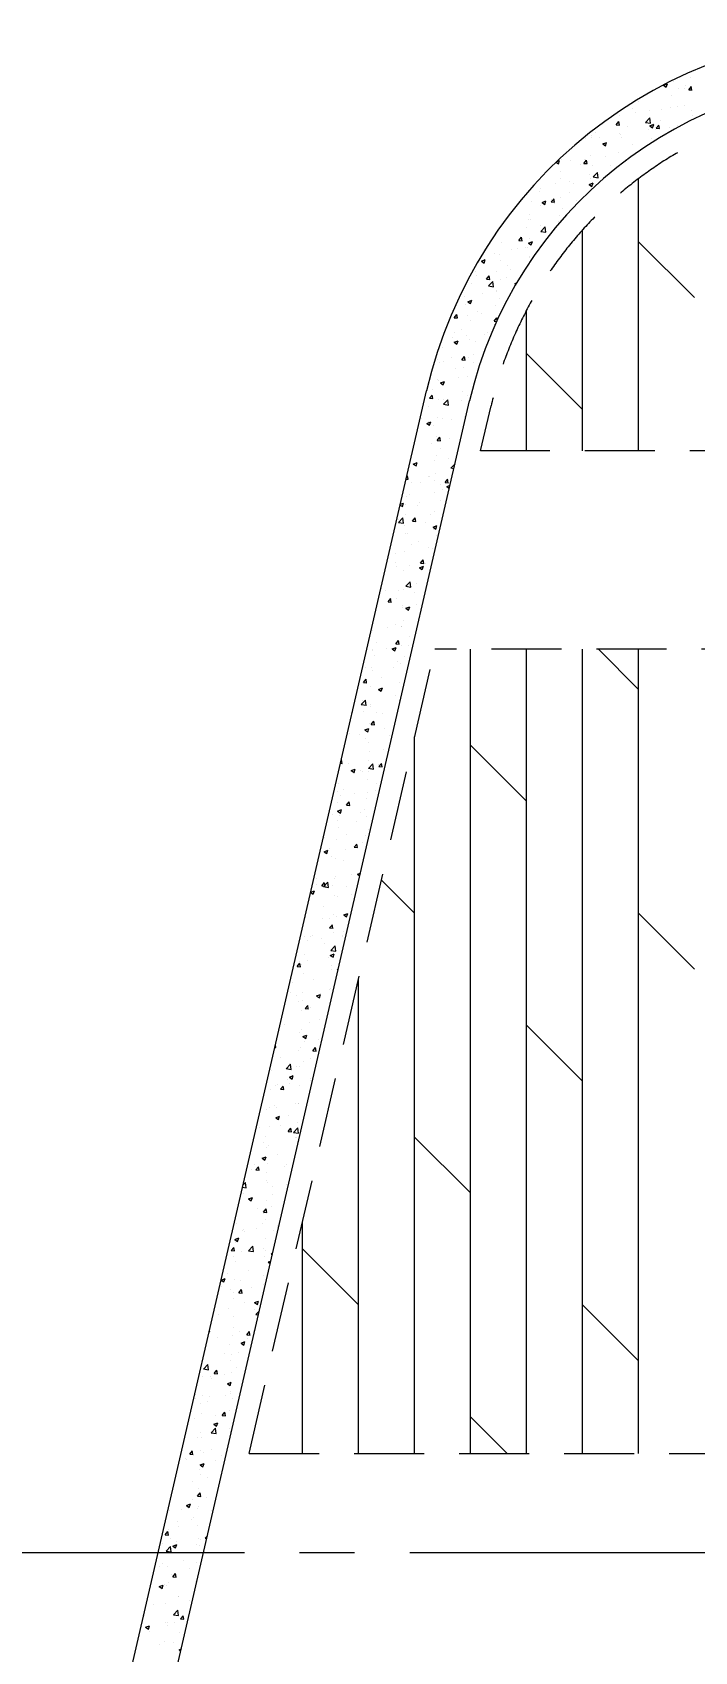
# Model space of a CAD drawing. Header units: millimetres. Extents: x 115500 to 206800, y -6300 to 53700.
# Drawn here: x 123489 to 126492, y 38050 to 45400 of the extents above; entities that cross this region are included whole.
import ezdxf

# ---------------------------------------------------------------- set-up
doc = ezdxf.new("R2010")
doc.units = ezdxf.units.MM
doc.linetypes.add('HIDDEN2', pattern=[4.7625, 3.175, -1.5875])
doc.linetypes.add('HT_Grid$0$CENTER2', pattern=[1.125, 0.75, -0.125, 0.125, -0.125])
doc.layers.get('Defpoints').update_dxf_attribs({"color": 151, "lineweight": 9})
for name, color, linetype, lineweight in [('HT_Dim Grid$0$NDC_S_DIM', 1, 'Continuous', 15), ('HT_Grid$0$NDC_S_AXIS', 5, 'HT_Grid$0$CENTER2', 13), ('NDC_S_BEAM', 3, 'HIDDEN2', 20), ('NDC_S_HATCH MATERIAL', 8, 'Continuous', 13), ('NDC_S_SLAB', 2, 'Continuous', 20)]:
    doc.layers.add(name, color=color, linetype=linetype, lineweight=lineweight)
doc.styles.add('HT_Dim Grid$0$NDC_DIM', font='', dxfattribs={"width": 0.75})
doc.styles.get('HT_Dim Grid$0$NDC_DIM').set_extended_font_data('Dotum')
doc.dimstyles.new('HT_Dim Grid$0$NDC_dim_150', dxfattribs={"dimscale": 150, "dimtxt": 2.5, "dimasz": 1.5, "dimexe": 1.5, "dimexo": 2.5, "dimgap": 1, "dimtad": 1, "dimdec": 0, "dimzin": 0, "dimdsep": 46, "dimtxsty": 'HT_Dim Grid$0$NDC_DIM', "dimblk": 'HT_Dim Grid$0$DIMMARK', "dimcen": 0.09, "dimdle": 1.2, "dimclrd": 1, "dimclre": 1, "dimclrt": 3, "dimadec": 0, "dimazin": 0, "dimtfac": 1, "dimtdec": 0, "dimtix": 1, "dimtofl": 0, "dimtmove": 0, "dimatfit": 3, "dimfxl": 8, "dimfxlon": 1, "dimtolj": 1, "dimtzin": 0, "dimarcsym": 0})

# ---------------------------------------------------------------- blocks, each defined once
blk = doc.blocks.new('HT_Dim Grid$0$DIMMARK')
at = {"layer": 'HT_Dim Grid$0$NDC_S_DIM', "color": 1}
blk.add_line((-1.5, 0), (1, 0), dxfattribs=at)
at = {"layer": 'HT_Dim Grid$0$NDC_S_DIM', "color": 2, "const_width": 0.1}
blk.add_lwpolyline([(-0.424, -0.424), (0.424, 0.424)], dxfattribs=at)
blk = doc.blocks.new('*D50')
at = {"layer": 'Defpoints', "color": 0, "ltscale": 200, "transparency": 16777216}
for p in [(117900, 38500), (130700, 38500), (130700, 8900)]:
    blk.add_point(p, dxfattribs=at)
at = {"layer": 'HT_Dim Grid$0$NDC_S_DIM', "color": 1, "lineweight": -2, "ltscale": 200, "transparency": 16777216}
for p, q in [((119100, 38500), (117675, 38500)), ((117900, 9125), (117900, 38275)), ((119100, 8900), (117675, 8900))]:
    blk.add_line(p, q, dxfattribs=at)
at = {"layer": 'HT_Dim Grid$0$NDC_S_DIM', "color": 1, "lineweight": -2, "ltscale": 200, "transparency": 16777216, "xscale": 225, "yscale": 225, "zscale": 225}
for p, rotation in [((117900, 38500), 90), ((117900, 8900), 270)]:
    blk.add_blockref('HT_Dim Grid$0$DIMMARK', p, dxfattribs=dict(at, rotation=rotation))
at = {"layer": 'HT_Dim Grid$0$NDC_S_DIM', "color": 3, "ltscale": 200, "transparency": 16777216, "insert": (117562.2, 23700), "char_height": 375, "attachment_point": 5, "rotation": 90, "style": 'HT_Dim Grid$0$NDC_DIM'}
blk.add_mtext('\\A1;29600', dxfattribs=at)
blk = doc.blocks.new('*D71')
at = {"layer": 'Defpoints', "color": 0, "ltscale": 200, "transparency": 16777216}
for p in [(119100, 38500), (130700, 38500), (130700, 28200)]:
    blk.add_point(p, dxfattribs=at)
at = {"layer": 'HT_Dim Grid$0$NDC_S_DIM', "color": 1, "lineweight": -2, "ltscale": 200, "transparency": 16777216}
for p, q in [((120300, 38500), (118875, 38500)), ((119100, 28425), (119100, 38275)), ((120300, 28200), (118875, 28200))]:
    blk.add_line(p, q, dxfattribs=at)
at = {"layer": 'HT_Dim Grid$0$NDC_S_DIM', "color": 1, "lineweight": -2, "ltscale": 200, "transparency": 16777216, "xscale": 225, "yscale": 225, "zscale": 225}
for p, rotation in [((119100, 38500), 90), ((119100, 28200), 270)]:
    blk.add_blockref('HT_Dim Grid$0$DIMMARK', p, dxfattribs=dict(at, rotation=rotation))
at = {"layer": 'HT_Dim Grid$0$NDC_S_DIM', "color": 3, "ltscale": 200, "transparency": 16777216, "insert": (118762.2, 33350), "char_height": 375, "attachment_point": 5, "rotation": 90, "style": 'HT_Dim Grid$0$NDC_DIM'}
blk.add_mtext('\\A1;10300', dxfattribs=at)

msp = doc.modelspace()

# ---------------------------------------------------------------- linework, layer by layer
at = {"layer": 'HT_Grid$0$NDC_S_AXIS', "ltscale": 2000}
msp.add_line((120700, 38500), (201600, 38500), dxfattribs=at)
at = {"layer": 'NDC_S_BEAM', "ltscale": 100}
for p, q in [((125521.4, 43500), (125568.8, 43704.9)), ((129168.5, 43500), (125521.4, 43500)), ((124471, 38950), (125313.7, 42600)), ((127793.8, 42600), (125313.7, 42600)), ((124471, 38950), (126924.9, 38950))]:
    msp.add_line(p, q, dxfattribs=at)
msp.add_arc((127322.6, 43300), 1800, 90, 167, dxfattribs=at)
at = {"layer": 'NDC_S_HATCH MATERIAL', "linetype": 'Continuous', "ltscale": 100}
for p, q in [((126350.6, 45160.1), (126368.4, 45166.9)), ((126350.6, 45160), (126363.2, 45151.4)), ((126363.2, 45151.4), (126368.4, 45166.8)), ((126394.6, 45178.1), (126394.6, 45178.1)), ((126419, 45145.9), (126419, 45145.9)), ((126448.1, 45144), (126448.1, 45144)), ((126449.5, 45159.1), (126449.5, 45159.1)), ((126465.1, 45139.8), (126477.3, 45154.4)), ((126465.1, 45139.8), (126480.3, 45138.5)), ((126474.9, 45193.8), (126474.9, 45193.8)), ((126480, 45138.4), (126477.1, 45154.3)), ((126239.5, 45087.1), (126239.5, 45087.1)), ((126382.7, 45058.9), (126382.7, 45058.9)), ((126387.7, 45112.6), (126387.7, 45112.6)), ((126415.9, 45061.4), (126415.9, 45061.4)), ((126446.3, 45067.3), (126446.3, 45067.3)), ((126126.1, 45025.1), (126126.1, 45025.1)), ((126136, 44980.6), (126148.2, 44995.2)), ((126150.9, 44979.2), (126148, 44995.2)), ((126153.6, 45024.5), (126153.6, 45024.5)), ((126208.5, 45054.8), (126208.5, 45054.8)), ((126222.3, 45037.8), (126222.3, 45037.8)), ((126268.8, 44991.2), (126288.6, 45011.8)), ((126268.8, 44991.3), (126291.4, 44987.8)), ((126285.5, 45043.5), (126285.5, 45043.5)), ((126291.4, 44987.7), (126288.6, 45011.8)), ((126288.8, 44975.9), (126306.6, 44982.7)), ((126301.4, 44967.3), (126306.6, 44982.6)), ((126336.5, 44998.3), (126336.5, 44998.3)), ((126344.1, 45049), (126344.1, 45049)), ((126479.6, 45043.3), (126479.6, 45043.3)), ((126484.7, 45023.7), (126484.7, 45023.7)), ((125995.7, 44916.6), (125995.7, 44916.6)), ((126022.2, 44923.6), (126022.2, 44923.6)), ((126023.4, 44930.7), (126023.4, 44930.7)), ((126040.3, 44947.4), (126040.3, 44947.4)), ((126059.2, 44924.9), (126059.2, 44924.9)), ((126136, 44980.6), (126151.1, 44979.3)), ((126150.5, 44939.9), (126150.5, 44939.9)), ((126155.4, 44937.6), (126155.4, 44937.6)), ((126159, 44925), (126159, 44925)), ((126188.4, 44972.8), (126188.4, 44972.8)), ((126282.4, 44958.9), (126282.4, 44958.9)), ((126288.8, 44975.8), (126301.4, 44967.3)), ((126294.6, 44919.2), (126294.6, 44919.2)), ((126315.9, 44958.7), (126315.9, 44958.7)), ((126318.1, 44964.7), (126330.4, 44979.3)), ((126318.1, 44964.7), (126333.3, 44963.4)), ((126333.1, 44963.3), (126330.1, 44979.2)), ((126379.4, 44967.1), (126379.4, 44967.1)), ((126412.8, 44976.8), (126412.8, 44976.8)), ((126019.1, 44839.1), (126019.1, 44839.1)), ((126075.4, 44893.9), (126093.2, 44900.8)), ((126075.4, 44893.9), (126088, 44885.3)), ((126077, 44896.6), (126077, 44896.6)), ((126088, 44885.3), (126093.1, 44900.7)), ((126088.6, 44837.4), (126088.6, 44837.4)), ((126147.4, 44855.3), (126147.4, 44855.3)), ((126212.6, 44890.8), (126212.6, 44890.8)), ((125863.9, 44810.6), (125874.6, 44803.4)), ((125867.5, 44814.1), (125879.8, 44818.8)), ((125874.6, 44803.4), (125879.7, 44818.8)), ((125881.7, 44770.4), (125881.7, 44770.4)), ((125888.7, 44821.2), (125888.7, 44821.2)), ((125928.8, 44816.4), (125928.8, 44816.4)), ((125972.9, 44801.6), (125972.9, 44801.6)), ((125989, 44805.5), (126001.3, 44820.1)), ((125989, 44805.5), (126004.2, 44804.2)), ((125992.4, 44824.7), (125992.4, 44824.7)), ((126004, 44804.1), (126001, 44820)), ((126029.8, 44795.9), (126029.8, 44795.9)), ((126031.4, 44743.8), (126051.2, 44764.4)), ((126054, 44740.3), (126051.2, 44764.4)), ((126108.5, 44795.9), (126108.5, 44795.9)), ((126177.9, 44821.3), (126177.9, 44821.3)), ((125794.4, 44689.2), (125794.4, 44689.2)), ((125862, 44716.2), (125862, 44716.2)), ((125885.6, 44736.6), (125885.6, 44736.6)), ((125925.6, 44724.6), (125925.6, 44724.6)), ((125942.5, 44714.7), (125942.5, 44714.7)), ((126013.6, 44709.8), (126031.4, 44716.6)), ((126013.6, 44709.7), (126026.2, 44701.1)), ((126016, 44754.5), (126016, 44754.5)), ((126021.8, 44737.2), (126021.8, 44737.2)), ((126026.2, 44701.1), (126031.3, 44716.5)), ((126031.4, 44743.9), (126054, 44740.4)), ((126238, 43500), (126238, 44736.5)), ((125750.6, 44633), (125750.6, 44633)), ((125787.8, 44677.5), (125787.8, 44677.5)), ((125795.2, 44616), (125795.2, 44616)), ((125800.1, 44627.7), (125812.8, 44619.2)), ((125800.2, 44627.8), (125818, 44634.7)), ((125812.8, 44619.2), (125817.9, 44634.6)), ((125841.4, 44643.4), (125841.4, 44643.4)), ((125842.1, 44630.4), (125854.3, 44645)), ((125842.1, 44630.4), (125857.3, 44629.1)), ((125857, 44629), (125854.1, 44644.9)), ((125858.8, 44624.4), (125858.8, 44624.4)), ((125882.5, 44652.1), (125882.5, 44652.1)), ((125923.4, 44671.8), (125923.4, 44671.8)), ((125955, 44637.1), (125955, 44637.1)), ((125737.3, 44548.4), (125737.3, 44548.4)), ((125743.3, 44574.9), (125743.3, 44574.9)), ((125747.5, 44548.5), (125747.5, 44548.5)), ((125872.9, 44542.7), (125872.9, 44542.7)), ((125879.4, 44567.5), (125879.4, 44567.5)), ((125891.4, 44600.3), (125891.4, 44600.3)), ((125695.1, 44455.3), (125707.4, 44469.9)), ((125710.1, 44453.9), (125707.1, 44469.8)), ((125728.4, 44515.8), (125728.4, 44515.8)), ((125792, 44524.2), (125792, 44524.2)), ((125794, 44496.4), (125813.8, 44517)), ((125794, 44496.5), (125816.6, 44493)), ((125816.6, 44492.9), (125813.8, 44517)), ((125984, 43500), (125984, 44503.4)), ((125552.2, 44424.3), (125552.2, 44424.3)), ((125584.7, 44397.9), (125584.7, 44397.9)), ((125616.1, 44447.7), (125616.1, 44447.7)), ((125661.6, 44415.7), (125661.6, 44415.7)), ((125687.8, 44418.6), (125687.8, 44418.6)), ((125695.1, 44455.3), (125710.3, 44453.9)), ((125725.1, 44424), (125725.1, 44424)), ((125732.8, 44423.4), (125732.8, 44423.4)), ((125738.3, 44443.6), (125751, 44435)), ((125738.4, 44443.6), (125756.2, 44450.5)), ((125744.4, 44463.9), (125744.4, 44463.9)), ((125751, 44435), (125756.1, 44450.4)), ((126491.9, 44195.9), (126237.9, 44449.9)), ((125524.9, 44361.6), (125537.6, 44353.1)), ((125525, 44361.7), (125542.7, 44368.5)), ((125537.6, 44353.1), (125542.7, 44368.5)), ((125605.8, 44390.2), (125605.8, 44390.2)), ((125613, 44363.1), (125613, 44363.1)), ((125645.5, 44342.2), (125645.5, 44342.2)), ((125658.3, 44323.8), (125658.3, 44323.8)), ((125741.3, 44379.4), (125741.3, 44379.4)), ((125741.4, 44384.5), (125741.4, 44384.5)), ((125479.5, 44260.7), (125479.5, 44260.7)), ((125497.4, 44316.7), (125497.4, 44316.7)), ((125501.7, 44295.2), (125501.7, 44295.2)), ((125548.2, 44280.2), (125560.4, 44294.7)), ((125548.2, 44280.1), (125563.4, 44278.8)), ((125556.6, 44249), (125576.4, 44269.6)), ((125556.6, 44249), (125579.2, 44245.5)), ((125563.1, 44278.8), (125560.2, 44294.7)), ((125579.2, 44245.4), (125576.4, 44269.6)), ((125594.7, 44315.5), (125594.7, 44315.5)), ((125609.9, 44278.6), (125609.9, 44278.6)), ((125637.3, 44289.5), (125637.3, 44289.5)), ((125676.5, 44259.4), (125680.9, 44256.4)), ((125676.6, 44259.5), (125684.4, 44262.5)), ((125446.3, 44202.4), (125446.3, 44202.4)), ((125463.1, 44177.4), (125475.8, 44168.9)), ((125463.2, 44177.5), (125480.9, 44184.4)), ((125475.8, 44168.9), (125480.9, 44184.3)), ((125476.4, 44176.1), (125476.4, 44176.1)), ((125527.9, 44215.3), (125527.9, 44215.3)), ((125591.5, 44223.7), (125591.5, 44223.7)), ((125594.4, 44227.9), (125594.4, 44227.9)), ((125606.9, 44194), (125606.9, 44194)), ((125401.3, 44105), (125413.5, 44119.6)), ((125401.3, 44105), (125416.4, 44103.7)), ((125416.2, 44103.7), (125413.2, 44119.6)), ((125452.2, 44165.4), (125452.2, 44165.4)), ((125461.1, 44115.1), (125461.1, 44115.1)), ((125505.8, 44131.3), (125505.8, 44131.3)), ((125524.7, 44123.5), (125524.7, 44123.5)), ((125583.4, 44089.1), (125595.7, 44103.7)), ((125587.8, 44159.7), (125587.8, 44159.7)), ((125597, 44095.1), (125595.4, 44103.6)), ((125730, 43500), (125730, 44138.8)), ((125401.7, 44036.3), (125401.7, 44036.3)), ((125435.8, 44050.9), (125435.8, 44050.9)), ((125473.4, 44091.6), (125473.4, 44091.6)), ((125537.3, 44030.6), (125537.3, 44030.6)), ((125554.1, 44036), (125554.1, 44036)), ((125583.4, 44089.1), (125593.8, 44088.2)), ((125583.9, 44076.3), (125583.9, 44076.3)), ((125348.5, 43969.7), (125348.5, 43969.7)), ((125394.3, 44014.9), (125394.3, 44014.9)), ((125401.3, 43993.3), (125414, 43984.7)), ((125401.4, 43993.3), (125419.1, 44000.2)), ((125414, 43984.7), (125419.1, 44000.1)), ((125457.9, 44023.3), (125457.9, 44023.3)), ((125470.3, 44007), (125470.3, 44007)), ((125496.6, 43995.1), (125496.6, 43995.1)), ((125327.5, 43914.8), (125327.5, 43914.8)), ((125335.3, 43903.4), (125335.3, 43903.4)), ((125352.2, 43906.5), (125352.2, 43906.5)), ((125391, 43923.1), (125391, 43923.1)), ((125436.5, 43914), (125448.7, 43928.6)), ((125436.5, 43914), (125451.7, 43912.6)), ((125445.5, 43880.8), (125445.5, 43880.8)), ((125451.4, 43912.6), (125448.5, 43928.5)), ((125467.2, 43922.5), (125467.2, 43922.5)), ((125487.2, 43935.8), (125487.2, 43935.8)), ((125487.8, 43900.8), (125487.8, 43900.8)), ((125983.9, 43687.9), (125729.9, 43941.9)), ((125297.4, 43855.4), (125297.4, 43855.4)), ((125324.2, 43822.9), (125324.2, 43822.9)), ((125332.2, 43818.9), (125332.2, 43818.9)), ((125339.5, 43809.1), (125352.1, 43800.5)), ((125339.6, 43809.2), (125357.3, 43816)), ((125352.1, 43800.5), (125357.3, 43815.9)), ((125405.8, 43872.4), (125405.8, 43872.4)), ((125420.4, 43835.6), (125420.4, 43835.6)), ((125464.1, 43837.9), (125464.1, 43837.9)), ((125289.6, 43738.9), (125301.8, 43753.5)), ((125289.6, 43738.9), (125304.7, 43737.5)), ((125304.5, 43737.5), (125301.6, 43753.4)), ((125301.7, 43777.4), (125301.7, 43777.4)), ((125329.1, 43734.3), (125329.1, 43734.3)), ((125352.9, 43712.1), (125372.7, 43732.7)), ((125353.6, 43735.4), (125353.6, 43735.4)), ((125375.4, 43708.5), (125372.6, 43732.7)), ((125437.3, 43771.7), (125437.3, 43771.7)), ((125461, 43753.4), (125461, 43753.4)), ((125286.9, 43703.8), (125286.9, 43703.8)), ((125352.9, 43712.1), (125375.5, 43708.6)), ((125435, 43729.2), (125435, 43729.2)), ((125252.3, 43647.6), (125252.3, 43647.6)), ((125277.7, 43624.9), (125290.3, 43616.4)), ((125277.8, 43625), (125295.5, 43631.8)), ((125286.8, 43635.2), (125286.8, 43635.2)), ((125290.3, 43616.4), (125295.5, 43631.7)), ((125305.8, 43613.5), (125305.8, 43613.5)), ((125326, 43649.8), (125326, 43649.8)), ((125347.8, 43648), (125347.8, 43648)), ((125387.8, 43641.9), (125387.8, 43641.9)), ((125441.4, 43607.8), (125441.4, 43607.8)), ((125447.2, 43656.4), (125447.2, 43656.4)), ((125296.6, 43533.7), (125296.6, 43533.7)), ((125322.9, 43565.2), (125322.9, 43565.2)), ((125324.8, 43547.8), (125337, 43562.4)), ((125324.8, 43547.8), (125340, 43546.5)), ((125339.7, 43546.4), (125336.8, 43562.3)), ((125337.3, 43512.8), (125337.3, 43512.8)), ((125380.4, 43556.2), (125380.4, 43556.2)), ((125215.9, 43440.8), (125233.7, 43447.6)), ((125215.9, 43440.7), (125228.5, 43432.2)), ((125228.5, 43432.2), (125233.7, 43447.5)), ((125313.6, 43456), (125313.6, 43456)), ((125319.8, 43480.6), (125319.8, 43480.6)), ((125377.1, 43464.4), (125377.1, 43464.4)), ((125386.6, 43422.6), (125405.5, 43442.3)), ((125184, 43372.1), (125193, 43371.4)), ((125186.6, 43383.1), (125190.1, 43387.3)), ((125188.4, 43379.8), (125188.4, 43379.8)), ((125192.8, 43371.3), (125189.9, 43387.2)), ((125286.2, 43382.2), (125286.2, 43382.2)), ((125287.8, 43383), (125287.8, 43383)), ((125316.7, 43396.1), (125316.7, 43396.1)), ((125360, 43356.7), (125372.3, 43371.3)), ((125375, 43355.4), (125372, 43371.3)), ((125386.5, 43422.7), (125400.5, 43420.5)), ((125185.3, 43295.3), (125185.3, 43295.3)), ((125198.9, 43301), (125198.9, 43301)), ((125205.8, 43354.6), (125205.8, 43354.6)), ((125246.7, 43355.8), (125246.7, 43355.8)), ((125310.3, 43364.2), (125310.3, 43364.2)), ((125313.6, 43311.5), (125313.6, 43311.5)), ((125341.4, 43348.9), (125341.4, 43348.9)), ((125347, 43326.4), (125347, 43326.4)), ((125360, 43356.7), (125375.2, 43355.4)), ((125367.5, 43338.4), (125379.6, 43330.3)), ((125367.6, 43338.5), (125382.9, 43344.4)), ((125156.9, 43254.6), (125166.7, 43248)), ((125157.7, 43257.9), (125171.9, 43263.4)), ((125166.7, 43248), (125171.9, 43263.3)), ((125179.9, 43255.6), (125179.9, 43255.6)), ((125237.3, 43253.9), (125237.3, 43253.9)), ((125243.5, 43264), (125243.5, 43264)), ((125310.5, 43227), (125310.5, 43227)), ((125339.7, 43276.7), (125339.7, 43276.7)), ((125147.8, 43186.7), (125147.8, 43186.7)), ((125149.1, 43175.2), (125171.7, 43171.7)), ((125149.2, 43175.2), (125169, 43195.8)), ((125171.7, 43171.7), (125168.9, 43195.8)), ((125176.7, 43163.8), (125176.7, 43163.8)), ((125182.2, 43210.7), (125182.2, 43210.7)), ((125213.1, 43181.6), (125225.3, 43196.2)), ((125213.1, 43181.6), (125228.3, 43180.3)), ((125228, 43180.3), (125225.1, 43196.2)), ((125272.9, 43176.5), (125272.9, 43176.5)), ((125295.9, 43212.1), (125295.9, 43212.1)), ((125305.7, 43154.2), (125318.4, 43145.7)), ((125305.8, 43154.3), (125323.5, 43161.2)), ((125318.4, 43145.7), (125323.5, 43161.1)), ((125179.2, 43126.2), (125179.2, 43126.2)), ((125187.9, 43124.1), (125187.9, 43124.1)), ((125206.1, 43076.3), (125206.1, 43076.3)), ((125241.4, 43090), (125241.4, 43090)), ((125307.5, 43142.4), (125307.5, 43142.4)), ((125323.4, 43118.4), (125323.4, 43118.4)), ((125137.3, 43035.1), (125137.3, 43035.1)), ((125176.1, 43041.6), (125176.1, 43041.6)), ((125248.3, 42990.6), (125260.6, 43005.2)), ((125263.3, 42989.2), (125260.3, 43005.1)), ((125285.4, 43060.5), (125285.4, 43060.5)), ((125304.4, 43057.9), (125304.4, 43057.9)), ((125137.3, 42995), (125137.3, 42995)), ((125139.2, 42976.1), (125139.2, 42976.1)), ((125173, 42957.1), (125173, 42957.1)), ((125198.1, 42979.3), (125198.1, 42979.3)), ((125243.9, 42970.1), (125256.6, 42961.5)), ((125244, 42970.1), (125261.7, 42977)), ((125248.3, 42990.6), (125263.5, 42989.2)), ((125256.6, 42961.5), (125261.7, 42976.9)), ((125272.9, 42989.3), (125272.9, 42989.3)), ((125299.7, 42997.3), (125299.7, 42997.3)), ((125072.4, 42876), (125072.4, 42876)), ((125087.9, 42865.2), (125087.9, 42865.2)), ((125147, 42865), (125147, 42865)), ((125169.9, 42872.5), (125169.9, 42872.5)), ((125182.8, 42885.7), (125202.6, 42906.3)), ((125182.8, 42885.8), (125205.4, 42882.3)), ((125205.4, 42882.2), (125202.6, 42906.3)), ((125223.4, 42859.5), (125223.4, 42859.5)), ((125232.8, 42897.1), (125232.8, 42897.1)), ((125101.4, 42815.5), (125113.7, 42830)), ((125101.4, 42815.5), (125116.6, 42814.1)), ((125116.3, 42814.1), (125113.4, 42830)), ((125141.4, 42831.1), (125141.4, 42831.1)), ((125166, 42796.9), (125166, 42796.9)), ((125166.8, 42787.9), (125166.8, 42787.9)), ((125182.1, 42785.9), (125194.8, 42777.3)), ((125182.2, 42785.9), (125199.9, 42792.8)), ((125194.8, 42777.3), (125199.9, 42792.7)), ((125229.6, 42805.3), (125229.6, 42805.3)), ((125037.3, 42736.1), (125037.3, 42736.1)), ((125136.5, 42713.5), (125136.5, 42713.5)), ((125162.8, 42705.1), (125162.8, 42705.1)), ((125172.9, 42730.3), (125172.9, 42730.3)), ((125033.3, 42685.5), (125033.3, 42685.5)), ((125049.3, 42632.3), (125049.3, 42632.3)), ((125099.2, 42696.7), (125099.2, 42696.7)), ((125136.6, 42624.4), (125148.9, 42639)), ((125151.6, 42623), (125148.6, 42638.9)), ((125163.7, 42703.4), (125163.7, 42703.4)), ((125197.4, 42657.7), (125197.4, 42657.7)), ((125030.2, 42600.9), (125030.2, 42600.9)), ((125032.4, 42596.5), (125032.4, 42596.5)), ((125041.4, 42572.2), (125041.4, 42572.2)), ((125096, 42604.9), (125096, 42604.9)), ((125120.3, 42601.7), (125133, 42593.2)), ((125120.4, 42601.8), (125138.1, 42608.6)), ((125123.5, 42600.6), (125123.5, 42600.6)), ((125133, 42593.2), (125138.1, 42608.5)), ((125136.6, 42624.4), (125151.8, 42623.1)), ((125160.6, 42618.8), (125160.6, 42618.8)), ((125177, 42566.4), (125177, 42566.4)), ((125192.2, 42617.6), (125192.2, 42617.6)), ((125476, 38950), (125476, 42600)), ((125730, 38950), (125730, 42600)), ((125984, 38950), (125984, 42600)), ((126237.9, 42417.9), (126055.9, 42600)), ((126238, 38950), (126238, 42600)), ((124998.1, 42518), (124998.1, 42518)), ((125027.1, 42516.4), (125027.1, 42516.4)), ((125029.1, 42504.7), (125029.1, 42504.7)), ((125125.3, 42517.4), (125125.3, 42517.4)), ((125146.3, 42543.4), (125146.3, 42543.4)), ((125157.5, 42534.3), (125157.5, 42534.3)), ((124989.7, 42449.3), (125002, 42463.9)), ((124989.7, 42449.3), (125004.9, 42447.9)), ((125004.6, 42447.9), (125001.7, 42463.8)), ((125024, 42431.8), (125024, 42431.8)), ((125058.5, 42417.5), (125071.1, 42409)), ((125058.5, 42417.2), (125058.5, 42417.2)), ((125058.6, 42417.6), (125076.3, 42424.4)), ((125071.1, 42409), (125076.3, 42424.3)), ((125072.9, 42471.4), (125072.9, 42471.4)), ((125154.5, 42449.7), (125154.5, 42449.7)), ((125171.9, 42433.3), (125172.8, 42434.4)), ((125171.9, 42433.3), (125172.5, 42433.3)), ((124962.3, 42404.5), (124962.3, 42404.5)), ((124979.1, 42348.8), (124998.9, 42369.4)), ((124979.1, 42348.9), (125001.7, 42345.4)), ((124987.7, 42366.4), (124987.7, 42366.4)), ((125001.7, 42345.3), (124998.8, 42369.4)), ((125020.9, 42347.3), (125020.9, 42347.3)), ((125023.5, 42341.7), (125023.5, 42341.7)), ((125135.8, 42391.8), (125135.8, 42391.8)), ((125151.4, 42365.2), (125151.4, 42365.2)), ((124941.4, 42313.3), (124941.4, 42313.3)), ((124991.7, 42317), (124991.7, 42317)), ((125017.9, 42262.7), (125017.9, 42262.7)), ((125025, 42258.2), (125037.2, 42272.8)), ((125039.9, 42256.8), (125036.9, 42272.8)), ((125048.5, 42310.6), (125048.5, 42310.6)), ((125077, 42307.5), (125077, 42307.5)), ((124924.9, 42216.8), (124924.9, 42216.8)), ((124972.9, 42212.5), (124972.9, 42212.5)), ((124996.7, 42233.4), (125014.5, 42240.2)), ((124996.7, 42233.3), (125009.3, 42224.8)), ((124997.4, 42196.3), (124997.4, 42196.3)), ((125009.3, 42224.8), (125014.5, 42240.1)), ((125025, 42258.2), (125040.1, 42256.9)), ((125085.3, 42238), (125085.3, 42238)), ((125108.5, 42206.8), (125108.5, 42206.8)), ((125222, 38950), (125222, 42202.9)), ((125014.8, 42178.2), (125014.8, 42178.2)), ((125018.5, 42137.8), (125018.5, 42137.8)), ((125082.1, 42146.2), (125082.1, 42146.2)), ((125729.9, 41909.9), (125475.9, 42163.9)), ((124886.3, 42082.4), (124893.2, 42081.8)), ((124889.6, 42097), (124890.3, 42097.7)), ((124892.9, 42081.7), (124890, 42097.6)), ((124923.5, 42082.7), (124923.5, 42082.7)), ((124934.9, 42049.2), (124952.7, 42056)), ((124934.9, 42049.1), (124947.5, 42040.6)), ((124947.5, 42040.6), (124952.7, 42055.9)), ((124977, 42048.6), (124977, 42048.6)), ((124986.9, 42044.8), (124986.9, 42044.8)), ((125011.7, 42093.6), (125011.7, 42093.6)), ((125012.8, 42059.3), (125032.6, 42079.9)), ((125012.8, 42059.4), (125035.3, 42055.9)), ((125015.2, 42046), (125015.2, 42046)), ((125035.3, 42055.8), (125032.5, 42079.9)), ((125059.1, 42077), (125059.1, 42077)), ((125060.2, 42067.2), (125072.4, 42081.8)), ((125060.2, 42067.2), (125075.4, 42065.8)), ((125075.1, 42065.8), (125072.2, 42081.7)), ((124876.7, 41990), (124876.7, 41990)), ((124951.7, 42037.6), (124951.7, 42037.6)), ((125008.6, 42009.1), (125008.6, 42009.1)), ((125047.8, 41989), (125047.8, 41989)), ((124872.9, 41953.6), (124872.9, 41953.6)), ((124873.6, 41905.5), (124873.6, 41905.5)), ((124884.8, 41937.4), (124884.8, 41937.4)), ((124899.6, 41963.6), (124899.6, 41963.6)), ((124913.3, 41892.1), (124925.5, 41906.6)), ((124928.2, 41890.7), (124925.2, 41906.6)), ((124948.4, 41945.8), (124948.4, 41945.8)), ((125005.5, 41924.5), (125005.5, 41924.5)), ((125008.5, 41947.9), (125008.5, 41947.9)), ((125044.6, 41958.5), (125044.6, 41958.5)), ((124848.5, 41849.3), (124848.5, 41849.3)), ((124873.1, 41865), (124890.9, 41871.8)), ((124873.1, 41864.9), (124885.7, 41856.4)), ((124881.6, 41845.6), (124881.6, 41845.6)), ((124885.7, 41856.4), (124890.9, 41871.8)), ((124913.3, 41892), (124928.4, 41890.7)), ((124977.8, 41858.3), (124977.8, 41858.3)), ((124996.6, 41874.7), (124996.6, 41874.7)), ((125002.4, 41840), (125002.4, 41840)), ((124870.5, 41820.9), (124870.5, 41820.9)), ((124877, 41789.7), (124877, 41789.7)), ((124911, 41758.1), (124911, 41758.1)), ((124959.1, 41818.1), (124959.1, 41818.1)), ((124999.3, 41755.4), (124999.3, 41755.4)), ((125012.6, 41784), (125012.6, 41784)), ((124811.3, 41680.8), (124829.1, 41687.6)), ((124811.3, 41680.7), (124823.9, 41672.2)), ((124814.8, 41745.4), (124814.8, 41745.4)), ((124823.9, 41672.2), (124829.1, 41687.6)), ((124838, 41697.7), (124838, 41697.7)), ((124867.4, 41736.4), (124867.4, 41736.4)), ((124908.5, 41689), (124908.5, 41689)), ((124948.5, 41701), (124960.7, 41715.6)), ((124948.5, 41701), (124963.7, 41699.7)), ((124963.4, 41699.6), (124960.5, 41715.5)), ((124986.2, 41723.1), (124986.2, 41723.1)), ((124844.2, 41657.9), (124844.2, 41657.9)), ((124864.3, 41651.8), (124864.3, 41651.8)), ((124898.9, 41641.9), (124898.9, 41641.9)), ((124996.2, 41670.8), (124996.2, 41670.8)), ((124777, 41530.8), (124777, 41530.8)), ((124777.3, 41557.7), (124777.3, 41557.7)), ((124801.6, 41525.9), (124813.8, 41540.5)), ((124809.1, 41522.4), (124828.8, 41543.1)), ((124816.5, 41524.5), (124813.5, 41540.4)), ((124831.6, 41518.9), (124828.8, 41543)), ((124847.8, 41527.6), (124847.8, 41527.6)), ((124859.1, 41559.2), (124859.1, 41559.2)), ((124861.2, 41567.2), (124861.2, 41567.2)), ((124937.8, 41578.9), (124937.8, 41578.9)), ((124962.9, 41578.5), (124973.5, 41571.3)), ((124963, 41578.6), (124976.4, 41583.7)), ((125221.9, 41401.9), (125071.7, 41552.1)), ((124750.8, 41495.7), (124762.1, 41488)), ((124751.2, 41497.3), (124767.3, 41503.5)), ((124762.1, 41488), (124767.3, 41503.4)), ((124801.6, 41525.9), (124816.7, 41524.5)), ((124809, 41522.5), (124831.6, 41519)), ((124858.1, 41482.7), (124858.1, 41482.7)), ((124870.9, 41478.7), (124870.9, 41478.7)), ((124912.6, 41525.1), (124912.6, 41525.1)), ((124934.5, 41487), (124934.5, 41487)), ((124726.8, 41381.9), (124726.8, 41381.9)), ((124808.5, 41430.1), (124808.5, 41430.1)), ((124855.1, 41398.1), (124855.1, 41398.1)), ((124867.7, 41386.9), (124867.7, 41386.9)), ((124901.1, 41394.3), (124913.8, 41385.8)), ((124901.2, 41394.4), (124918.9, 41401.2)), ((124913.8, 41385.8), (124918.9, 41401.1)), ((126491.9, 41147.9), (126237.9, 41401.9)), ((124804.1, 41378.5), (124804.1, 41378.5)), ((124836.8, 41334.8), (124849, 41349.4)), ((124836.8, 41334.8), (124852, 41333.5)), ((124837.3, 41376.1), (124837.3, 41376.1)), ((124851.7, 41333.4), (124848.8, 41349.4)), ((124852, 41313.6), (124852, 41313.6)), ((124898.1, 41320.3), (124898.1, 41320.3)), ((124723.7, 41297.3), (124723.7, 41297.3)), ((124737.3, 41278.3), (124737.3, 41278.3)), ((124750, 41294.9), (124750, 41294.9)), ((124759.1, 41300.3), (124759.1, 41300.3)), ((124800.9, 41286.7), (124800.9, 41286.7)), ((124812.6, 41266.2), (124812.6, 41266.2)), ((124842.7, 41233), (124862.5, 41253.6)), ((124865.3, 41229.5), (124862.5, 41253.6)), ((124894.7, 41294.6), (124894.7, 41294.6)), ((124897.1, 41299.4), (124897.1, 41299.4)), ((124689.9, 41159.7), (124702.1, 41174.3)), ((124698.9, 41180.6), (124698.9, 41180.6)), ((124704.8, 41158.3), (124701.8, 41174.2)), ((124708.5, 41171.2), (124708.5, 41171.2)), ((124720.6, 41212.8), (124720.6, 41212.8)), ((124734.1, 41186.5), (124734.1, 41186.5)), ((124830.3, 41199.2), (124830.3, 41199.2)), ((124839.3, 41210.1), (124852, 41201.6)), ((124839.4, 41210.2), (124857.1, 41217)), ((124842.7, 41233.1), (124865.3, 41229.5)), ((124844.1, 41165.5), (124844.1, 41165.5)), ((124847, 41206), (124847, 41206)), ((124848.9, 41229), (124848.9, 41229)), ((124852, 41201.6), (124857.1, 41216.9)), ((124689.9, 41159.7), (124705, 41158.4)), ((124717.5, 41128.2), (124717.5, 41128.2)), ((124763.4, 41099), (124763.4, 41099)), ((124845.8, 41144.5), (124845.8, 41144.5)), ((124872, 41143.8), (124875.9, 41148.4)), ((124872, 41143.8), (124874.8, 41143.5)), ((124968, 38950), (124968, 41102.8)), ((124659.1, 41041.4), (124659.1, 41041.4)), ((124667.3, 41086.3), (124667.3, 41086.3)), ((124688.4, 41029), (124688.4, 41029)), ((124714.4, 41043.7), (124714.4, 41043.7)), ((124777.5, 41025.9), (124790.1, 41017.4)), ((124777.6, 41026), (124795.3, 41032.8)), ((124790.1, 41017.4), (124795.3, 41032.7)), ((124794.7, 41035.7), (124794.7, 41035.7)), ((124836.5, 41054.4), (124836.5, 41054.4)), ((124842.7, 41059.9), (124842.7, 41059.9)), ((124696.6, 40998.8), (124696.6, 40998.8)), ((124711.3, 40959.1), (124711.3, 40959.1)), ((124712.6, 41007.3), (124712.6, 41007.3)), ((124725.1, 40968.6), (124737.3, 40983.2)), ((124725.1, 40968.6), (124740.3, 40967.3)), ((124740, 40967.3), (124737.1, 40983.2)), ((124749.3, 40973.2), (124749.3, 40973.2)), ((124629.8, 40898.6), (124629.8, 40898.6)), ((124708.2, 40874.5), (124708.2, 40874.5)), ((124744.1, 40906.6), (124744.1, 40906.6)), ((124790.2, 40919.7), (124790.2, 40919.7)), ((125983.9, 40639.9), (125729.9, 40893.9)), ((124588.5, 40792.6), (124593.3, 40792.2)), ((124593.1, 40792.1), (124591, 40803.4)), ((124698.1, 40858.9), (124698.1, 40858.9)), ((124715.7, 40841.8), (124733.5, 40848.6)), ((124715.7, 40841.7), (124728.3, 40833.2)), ((124723.4, 40819.6), (124723.4, 40819.6)), ((124728.3, 40833.2), (124733.5, 40848.5)), ((124787, 40827.9), (124787, 40827.9)), ((124612.6, 40748.4), (124612.6, 40748.4)), ((124656.6, 40719.4), (124656.6, 40719.4)), ((124694.7, 40776.8), (124694.7, 40776.8)), ((124705.1, 40790), (124705.1, 40790)), ((124720.2, 40727.8), (124720.2, 40727.8)), ((124748.2, 40742.7), (124748.2, 40742.7)), ((124760.3, 40777.6), (124772.6, 40792.2)), ((124760.3, 40777.6), (124775.5, 40776.3)), ((124775.3, 40776.2), (124772.3, 40792.1)), ((124571.6, 40687.5), (124571.6, 40687.5)), ((124639, 40696.1), (124658.8, 40716.7)), ((124639, 40696.2), (124661.6, 40692.7)), ((124644.1, 40647.7), (124644.1, 40647.7)), ((124653.9, 40657.6), (124671.7, 40664.4)), ((124653.9, 40657.5), (124666.5, 40649)), ((124661.5, 40692.6), (124658.7, 40716.7)), ((124666.5, 40649), (124671.7, 40664.4)), ((124687.7, 40707.4), (124687.7, 40707.4)), ((124702, 40705.4), (124702, 40705.4)), ((124748.5, 40651.6), (124748.5, 40651.6)), ((124568.5, 40603), (124568.5, 40603)), ((124589.8, 40619.2), (124589.8, 40619.2)), ((124600.4, 40626.2), (124600.4, 40626.2)), ((124613.4, 40602.5), (124625.6, 40617.1)), ((124613.4, 40602.5), (124628.6, 40601.1)), ((124628.3, 40601.1), (124625.4, 40617)), ((124653.4, 40627.6), (124653.4, 40627.6)), ((124699, 40620.9), (124699, 40620.9)), ((124749.5, 40640.2), (124749.5, 40640.2)), ((124549.3, 40511.9), (124549.3, 40511.9)), ((124565.5, 40518.4), (124565.5, 40518.4)), ((124586.5, 40527.4), (124586.5, 40527.4)), ((124594.7, 40517.9), (124594.7, 40517.9)), ((124682.7, 40540.1), (124682.7, 40540.1)), ((124695.9, 40536.3), (124695.9, 40536.3)), ((124697.4, 40537.3), (124697.4, 40537.3)), ((124519.7, 40427.2), (124519.7, 40427.2)), ((124562.4, 40433.9), (124562.4, 40433.9)), ((124592.1, 40473.4), (124609.9, 40480.3)), ((124592.1, 40473.3), (124604.7, 40464.8)), ((124604.7, 40464.8), (124609.9, 40480.2)), ((124615.9, 40439.9), (124615.9, 40439.9)), ((124648.2, 40483.7), (124648.2, 40483.7)), ((124648.6, 40411.4), (124660.9, 40426)), ((124663.6, 40410), (124660.6, 40426)), ((124672.7, 40406.6), (124692.5, 40427.2)), ((124695.2, 40403.1), (124692.4, 40427.2)), ((124692.8, 40451.8), (124692.8, 40451.8)), ((124538.8, 40360.3), (124538.8, 40360.3)), ((124544.1, 40388.8), (124544.1, 40388.8)), ((124648.6, 40411.4), (124663.8, 40410.1)), ((124672.6, 40406.7), (124695.2, 40403.2)), ((124679.7, 40383), (124679.7, 40383)), ((124686.9, 40385.7), (124686.9, 40385.7)), ((124689.7, 40367.2), (124689.7, 40367.2)), ((125475.9, 40131.9), (125221.9, 40385.9)), ((124530.3, 40289.2), (124548.1, 40296.1)), ((124530.3, 40289.2), (124542.9, 40280.6)), ((124542.9, 40280.6), (124548.1, 40296)), ((124549.1, 40339.7), (124549.1, 40339.7)), ((124559.3, 40349.3), (124559.3, 40349.3)), ((124599.6, 40304.5), (124599.6, 40304.5)), ((124482.3, 40239.5), (124482.3, 40239.5)), ((124494.7, 40259), (124494.7, 40259)), ((124501.7, 40236.3), (124514, 40250.9)), ((124501.7, 40236.3), (124516.9, 40235)), ((124516.6, 40234.9), (124513.7, 40250.8)), ((124548.2, 40224.8), (124548.2, 40224.8)), ((124556.2, 40264.8), (124556.2, 40264.8)), ((124630.3, 40253.2), (124630.3, 40253.2)), ((124642.7, 40260.6), (124642.7, 40260.6)), ((124442, 40158.2), (124457.8, 40155.8)), ((124444.5, 40168.8), (124455.1, 40179.8)), ((124457.8, 40155.7), (124455, 40179.8)), ((124548.5, 40190.2), (124548.5, 40190.2)), ((124553.1, 40180.2), (124553.1, 40180.2)), ((124575.9, 40160.5), (124575.9, 40160.5)), ((124639.5, 40168.8), (124639.5, 40168.8)), ((124444.1, 40129.9), (124444.1, 40129.9)), ((124468.5, 40105), (124486.3, 40111.9)), ((124468.5, 40105), (124481.1, 40096.4)), ((124481.1, 40096.4), (124486.3, 40111.8)), ((124509, 40060.3), (124509, 40060.3)), ((124536.9, 40045.2), (124549.2, 40059.8)), ((124551.9, 40043.9), (124548.9, 40059.8)), ((124550, 40095.7), (124550, 40095.7)), ((124572.6, 40068.7), (124572.6, 40068.7)), ((124579.7, 40124.1), (124579.7, 40124.1)), ((124415, 39992.1), (124415, 39992.1)), ((124530.3, 39994.3), (124530.3, 39994.3)), ((124536.9, 40045.2), (124552.1, 40043.9)), ((124538, 40038.7), (124538, 40038.7)), ((124546.9, 40011.1), (124546.9, 40011.1)), ((124714, 38950), (124714, 40002.6)), ((124406.7, 39920.9), (124424.5, 39927.7)), ((124406.7, 39920.8), (124419.3, 39912.3)), ((124419.3, 39912.3), (124424.5, 39927.6)), ((124442.2, 39960.1), (124442.2, 39960.1)), ((124448.2, 39965.9), (124448.2, 39965.9)), ((124450.8, 39957.5), (124450.8, 39957.5)), ((124505.8, 39968.5), (124505.8, 39968.5)), ((124543.8, 39926.6), (124543.8, 39926.6)), ((124583.8, 39960.2), (124583.8, 39960.2)), ((124598.9, 39982.9), (124598.9, 39982.9)), ((124602, 39981.1), (124602, 39981.1)), ((124375.4, 39859.9), (124375.4, 39859.9)), ((124390, 39870.1), (124402.3, 39884.7)), ((124390, 39870.1), (124405.2, 39868.8)), ((124399.6, 39843.2), (124399.6, 39843.2)), ((124404.9, 39868.7), (124402, 39884.7)), ((124411.9, 39907.5), (124411.9, 39907.5)), ((124439, 39868.3), (124439, 39868.3)), ((124468.9, 39869.8), (124491.5, 39866.3)), ((124469, 39869.7), (124488.7, 39890.3)), ((124479.7, 39865.2), (124479.7, 39865.2)), ((124491.5, 39866.2), (124488.7, 39890.3)), ((124535.2, 39881), (124535.2, 39881)), ((124540.7, 39842), (124540.7, 39842)), ((124547.8, 39868.6), (124547.8, 39868.6)), ((124572.2, 39854.2), (124579, 39862.3)), ((124572.2, 39854.2), (124577, 39853.8)), ((124967.9, 39623.9), (124713.9, 39877.9)), ((124372.2, 39768.1), (124372.2, 39768.1)), ((124408.8, 39823), (124408.8, 39823)), ((124468.4, 39780.8), (124468.4, 39780.8)), ((124558.3, 39818.5), (124567.5, 39812.4)), ((124558.4, 39818.6), (124569.9, 39823)), ((124344.9, 39736.7), (124362.7, 39743.5)), ((124344.9, 39736.6), (124357.5, 39728.1)), ((124348.2, 39707), (124348.2, 39707)), ((124357.5, 39728.1), (124362.7, 39743.4)), ((124389.1, 39691.6), (124389.1, 39691.6)), ((124405.7, 39738.4), (124405.7, 39738.4)), ((124425.3, 39679.1), (124437.5, 39693.7)), ((124430.3, 39735.4), (124430.3, 39735.4)), ((124440.2, 39677.7), (124437.2, 39693.6)), ((124483.8, 39701.3), (124483.8, 39701.3)), ((124537.3, 39717), (124537.3, 39717)), ((124537.7, 39757.4), (124537.7, 39757.4)), ((124401.5, 39680.6), (124401.5, 39680.6)), ((124402.6, 39653.8), (124402.6, 39653.8)), ((124425.3, 39679.1), (124440.4, 39677.7)), ((124450, 39635.8), (124450, 39635.8)), ((124496.5, 39634.3), (124509.1, 39625.8)), ((124496.6, 39634.4), (124514.3, 39641.2)), ((124509.1, 39625.8), (124514.3, 39641.2)), ((124534.6, 39672.9), (124534.6, 39672.9)), ((126237.9, 39369.9), (125983.9, 39623.9)), ((124334.7, 39580.4), (124334.7, 39580.4)), ((124379.7, 39606.3), (124379.7, 39606.3)), ((124399.6, 39569.3), (124399.6, 39569.3)), ((124495.1, 39601.5), (124495.1, 39601.5)), ((124502.6, 39580.2), (124517.4, 39595.7)), ((124502.6, 39580.3), (124513.5, 39578.6)), ((124515.3, 39600.6), (124515.3, 39600.6)), ((124290.7, 39502.9), (124293.5, 39502.6)), ((124293.2, 39502.6), (124292.1, 39508.7)), ((124330.3, 39476.5), (124330.3, 39476.5)), ((124396.5, 39484.7), (124396.5, 39484.7)), ((124398.9, 39521.5), (124398.9, 39521.5)), ((124428.3, 39501.4), (124428.3, 39501.4)), ((124460.5, 39488), (124472.7, 39502.6)), ((124460.5, 39488), (124475.7, 39486.7)), ((124465.9, 39470.8), (124465.9, 39470.8)), ((124475.4, 39486.6), (124472.5, 39502.5)), ((124491.9, 39509.7), (124491.9, 39509.7)), ((124361.5, 39401.2), (124361.5, 39401.2)), ((124383.8, 39442.4), (124383.8, 39442.4)), ((124393.4, 39400.2), (124393.4, 39400.2)), ((124425.1, 39409.5), (124425.1, 39409.5)), ((124434.7, 39450.2), (124452.5, 39457)), ((124434.7, 39450.1), (124447.3, 39441.6)), ((124447.3, 39441.6), (124452.5, 39457)), ((124265.1, 39383.9), (124265.1, 39383.9)), ((124265.2, 39332.8), (124285, 39353.4)), ((124265.2, 39332.9), (124287.8, 39329.4)), ((124279.7, 39347.4), (124279.7, 39347.4)), ((124287.8, 39329.3), (124285, 39353.4)), ((124313.6, 39312.9), (124325.8, 39327.5)), ((124328.5, 39311.5), (124325.5, 39327.4)), ((124388.4, 39370), (124388.4, 39370)), ((124415.3, 39341.7), (124415.3, 39341.7)), ((124262, 39299.4), (124262, 39299.4)), ((124294.7, 39301), (124294.7, 39301)), ((124301.1, 39288.8), (124301.1, 39288.8)), ((124313.6, 39312.9), (124328.7, 39311.6)), ((124358.3, 39309.4), (124358.3, 39309.4)), ((124372.9, 39266), (124390.7, 39272.9)), ((124372.9, 39266), (124385.5, 39257.4)), ((124385.5, 39257.4), (124390.7, 39272.8)), ((124390.3, 39315.6), (124390.3, 39315.6)), ((124449.3, 39314.2), (124449.3, 39314.2)), ((124227.9, 39200.8), (124227.9, 39200.8)), ((124230.3, 39217.6), (124230.3, 39217.6)), ((124258.9, 39214.8), (124258.9, 39214.8)), ((124283.8, 39183.5), (124283.8, 39183.5)), ((124291.5, 39209.2), (124291.5, 39209.2)), ((124365.9, 39211.9), (124365.9, 39211.9)), ((124387.2, 39231.1), (124387.2, 39231.1)), ((124387.6, 39221.8), (124387.6, 39221.8)), ((124398.1, 39199.9), (124398.1, 39199.9)), ((124419.4, 39177.8), (124419.4, 39177.8)), ((124224.6, 39109), (124224.6, 39109)), ((124250, 39174.4), (124250, 39174.4)), ((124255.8, 39130.3), (124255.8, 39130.3)), ((124320.8, 39121.7), (124320.8, 39121.7)), ((124348.8, 39121.8), (124361, 39136.4)), ((124348.8, 39121.8), (124364, 39120.5)), ((124363.7, 39120.5), (124360.8, 39136.4)), ((124384.1, 39146.5), (124384.1, 39146.5)), ((125641.9, 38950), (125475.9, 39115.9)), ((124252.7, 39045.7), (124252.7, 39045.7)), ((124298.9, 39043.3), (124318.7, 39064)), ((124298.9, 39043.4), (124321.4, 39039.9)), ((124311.1, 39081.8), (124328.9, 39088.7)), ((124311.1, 39081.8), (124323.7, 39073.2)), ((124315.3, 39082.8), (124315.3, 39082.8)), ((124321.4, 39039.8), (124318.6, 39064)), ((124323.7, 39073.2), (124328.9, 39088.6)), ((124381, 39062), (124381, 39062)), ((124387.7, 39048.3), (124387.7, 39048.3)), ((124201.9, 38946.7), (124214.1, 38961.3)), ((124216.8, 38945.3), (124213.8, 38961.3)), ((124239.5, 39022.9), (124239.5, 39022.9)), ((124249.6, 38961.1), (124249.6, 38961.1)), ((124254, 39021.5), (124254, 39021.5)), ((124300.4, 38967.1), (124300.4, 38967.1)), ((124183.8, 38924.6), (124183.8, 38924.6)), ((124187.2, 38921.3), (124187.2, 38921.3)), ((124201.9, 38946.7), (124217, 38945.4)), ((124249.3, 38897.7), (124267.1, 38904.5)), ((124249.3, 38897.6), (124261.9, 38889.1)), ((124261.9, 38889.1), (124267.1, 38904.4)), ((124265.9, 38953), (124265.9, 38953)), ((124319.4, 38918.9), (124319.4, 38918.9)), ((124347.6, 38942.4), (124347.6, 38942.4)), ((124215.3, 38823.9), (124215.3, 38823.9)), ((124246.6, 38876.6), (124246.6, 38876.6)), ((124249.3, 38852.8), (124249.3, 38852.8)), ((124280.8, 38842.2), (124280.8, 38842.2)), ((124344.4, 38850.6), (124344.4, 38850.6)), ((124214, 38742.1), (124214, 38742.1)), ((124237.1, 38755.7), (124249.3, 38770.3)), ((124237.1, 38755.7), (124252.3, 38754.3)), ((124243.5, 38792), (124243.5, 38792)), ((124252, 38754.3), (124249.1, 38770.2)), ((124277.6, 38750.4), (124277.6, 38750.4)), ((124110, 38689.6), (124110, 38689.6)), ((124165.9, 38694.1), (124165.9, 38694.1)), ((124187.5, 38713.5), (124205.3, 38720.3)), ((124187.5, 38713.4), (124200.1, 38704.9)), ((124200.1, 38704.9), (124205.3, 38720.2)), ((124238.8, 38701.3), (124238.8, 38701.3)), ((124240.4, 38707.5), (124240.4, 38707.5)), ((124301.5, 38688.4), (124301.5, 38688.4)), ((124090.2, 38580.5), (124102.4, 38595.1)), ((124105.1, 38579.2), (124102.1, 38595.1)), ((124106.9, 38605), (124106.9, 38605)), ((124147.1, 38641.9), (124147.1, 38641.9)), ((124151.5, 38620.1), (124151.5, 38620.1)), ((124210.7, 38650.3), (124210.7, 38650.3)), ((124219.4, 38660), (124219.4, 38660)), ((124237.3, 38622.9), (124237.3, 38622.9)), ((124080.3, 38541.7), (124080.3, 38541.7)), ((124090.2, 38580.5), (124105.3, 38579.2)), ((124095.2, 38506.5), (124115, 38527.1)), ((124103.8, 38520.5), (124103.8, 38520.5)), ((124117.7, 38502.9), (124114.9, 38527.1)), ((124115.4, 38565), (124115.4, 38565)), ((124125.7, 38529.3), (124143.5, 38536.1)), ((124125.7, 38529.2), (124138.3, 38520.7)), ((124138.3, 38520.7), (124143.5, 38536)), ((124143.9, 38550.1), (124143.9, 38550.1)), ((124234.2, 38538.4), (124234.2, 38538.4)), ((124240.1, 38562.7), (124240.1, 38562.7)), ((124248.5, 38531.2), (124248.5, 38531.2)), ((124250.9, 38559.2), (124250.9, 38559.2)), ((124272.3, 38564.6), (124282.1, 38576.2)), ((124272.3, 38564.6), (124279.3, 38564)), ((124077.1, 38449.9), (124077.1, 38449.9)), ((124095.1, 38506.5), (124117.7, 38503)), ((124100.4, 38505.7), (124100.4, 38505.7)), ((124173.3, 38462.6), (124173.3, 38462.6)), ((124231.1, 38453.8), (124231.1, 38453.8)), ((124065.9, 38435.2), (124065.9, 38435.2)), ((124100.7, 38435.9), (124100.7, 38435.9)), ((124119.4, 38401.1), (124119.4, 38401.1)), ((124125.4, 38389.5), (124137.6, 38404.1)), ((124125.4, 38389.5), (124140.6, 38388.1)), ((124140.3, 38388.1), (124137.4, 38404)), ((124201.5, 38429.4), (124201.5, 38429.4)), ((124228, 38369.3), (124228, 38369.3)), ((124015.4, 38306.1), (124015.4, 38306.1)), ((124063.9, 38345.1), (124081.7, 38351.9)), ((124063.9, 38345), (124076.5, 38336.5)), ((124076.5, 38336.5), (124081.7, 38351.8)), ((124089.9, 38354.2), (124089.9, 38354.2)), ((124097.6, 38351.4), (124097.6, 38351.4)), ((124106.5, 38362.4), (124106.5, 38362.4)), ((124150.8, 38298.4), (124150.8, 38298.4)), ((124150.9, 38300.3), (124150.9, 38300.3)), ((124039.7, 38262.2), (124039.7, 38262.2)), ((124094.5, 38266.8), (124094.5, 38266.8)), ((124128.8, 38217), (124148.6, 38237.6)), ((124151.4, 38213.5), (124148.6, 38237.6)), ((124200.1, 38283.3), (124200.1, 38283.3)), ((123993, 38213.1), (123993.6, 38213)), ((123993.4, 38213), (123993.2, 38214)), ((124002.1, 38160.9), (124019.9, 38167.7)), ((124002.1, 38160.8), (124014.7, 38152.3)), ((124014.7, 38152.3), (124019.9, 38167.7)), ((124091.4, 38182.3), (124091.4, 38182.3)), ((124099.6, 38184.1), (124099.6, 38184.1)), ((124101.5, 38170.5), (124101.5, 38170.5)), ((124128.8, 38217.1), (124151.4, 38213.6)), ((124133.2, 38183.1), (124133.2, 38183.1)), ((124160.6, 38198.4), (124172.9, 38213)), ((124160.6, 38198.4), (124175.8, 38197.1)), ((124175.6, 38197), (124172.6, 38213)), ((124019.5, 38142.2), (124019.5, 38142.2)), ((124066.4, 38083), (124066.4, 38083)), ((124088.3, 38097.7), (124088.3, 38097.7)), ((124130, 38091.3), (124130, 38091.3)), ((124155, 38136.4), (124155, 38136.4)), ((124153.7, 38058.6), (124163.4, 38062.4)), ((124153.7, 38058.6), (124161.4, 38053.4))]:
    msp.add_line(p, q, dxfattribs=at)
at = {"layer": 'NDC_S_SLAB', "ltscale": 10}
for p, q in [((123853.8, 37610.3), (125276.4, 43772.4)), ((124048.7, 37565.4), (125471.3, 43727.4))]:
    msp.add_line(p, q, dxfattribs=at)
for radius in [2100, 1900]:
    msp.add_arc((127322.6, 43300), radius, 90, 167, dxfattribs=at)

# ---------------------------------------------------------------- dimensions: what is measured, and where the dimension line sits
at = {"layer": 'HT_Dim Grid$0$NDC_S_DIM', "ltscale": 200}
for base, p1, picture, middle in [((117900, 38500), (130700, 8900), '*D50', (117562.2, 23700)), ((119100, 38500), (130700, 28200), '*D71', (118762.2, 33350))]:
    dim = msp.add_linear_dim(base=base, p1=p1, p2=(130700, 38500), angle=90, dimstyle='HT_Dim Grid$0$NDC_dim_150', override={"dimtmove": 1}, dxfattribs=at)
    dim.commit()
    dim.dimension.update_dxf_attribs({"geometry": picture, "text_midpoint": middle})

doc.saveas('drawing.dxf')
